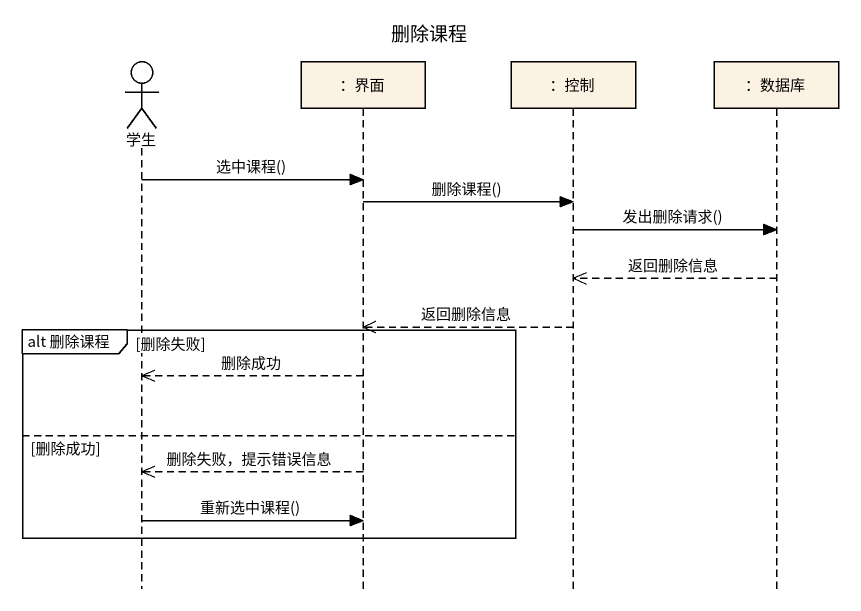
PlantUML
@startuml
title 删除课程
hide footbox
actor 学生
participant "：界面" as 界面
participant "：控制" as 控制
participant "：数据库" as 数据库

学生 -> 界面 : 选中课程()
界面 -> 控制 : 删除课程()
控制 -> 数据库 : 发出删除请求()
数据库 -->> 控制 : 返回删除信息
控制 -->> 界面 : 返回删除信息
group alt 删除课程 [删除失败]
  界面 -->> 学生 : 删除成功
else 删除成功
  界面 -->> 学生 : 删除失败，提示错误信息
  学生 -> 界面 : 重新选中课程()
end
@enduml
